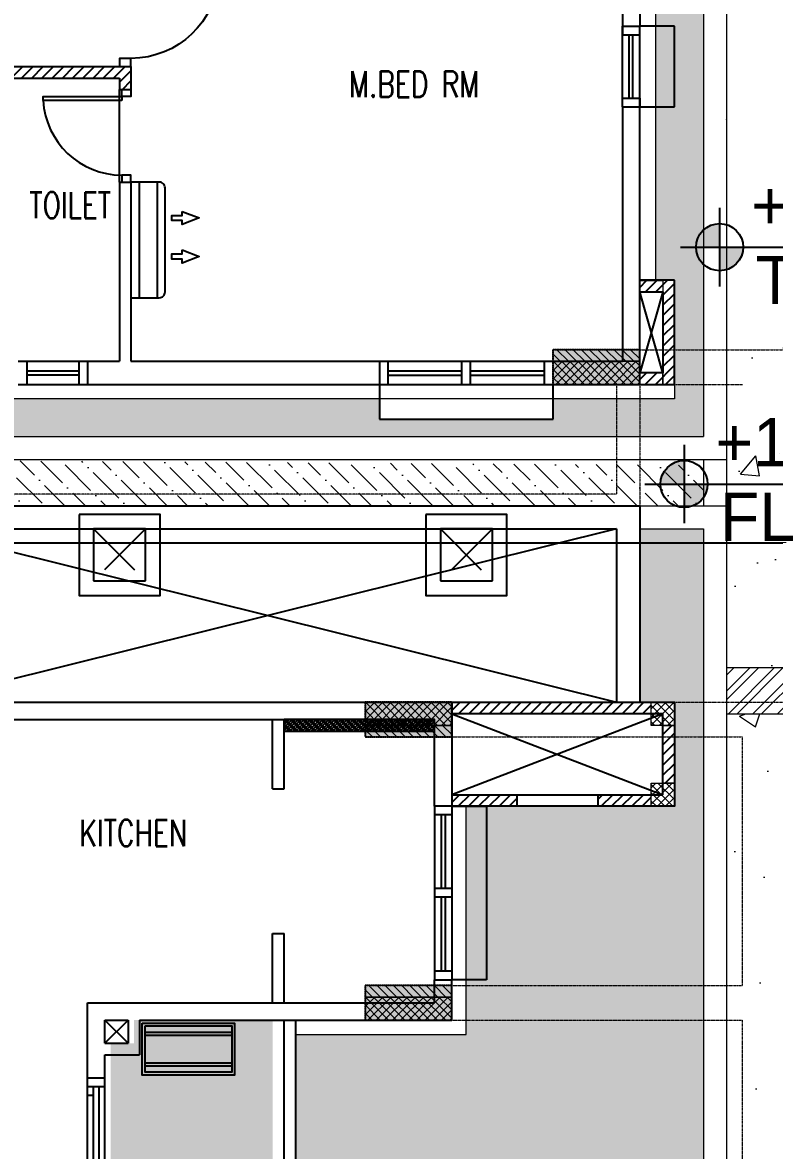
# Model space of a CAD drawing. Header units: millimetres. Extents: x 7964926 to 16080295, y -6277184 to -2986664.
# Drawn here: x 8155999 to 8162501, y -3119387 to -3109630 of the extents above; entities that cross this region are included whole.
import ezdxf

# ---------------------------------------------------------------- set-up
doc = ezdxf.new("R2010")
doc.units = ezdxf.units.MM
doc.header["$LTSCALE"] = 2000
doc.header["$MEASUREMENT"] = 0
for name, pattern in [('( Hidden )', [0.375, 0.25, -0.125]), ('CENTER2', [1.125, 0.75, -0.125, 0.125, -0.125]), ('CONTINU', [0, 0, 0]), ('DASHED2', [0.375, 0.25, -0.125]), ('HIDDEN', [0.375, 0.25, -0.125])]:
    doc.linetypes.add(name, pattern=pattern)
for name, color, linetype in [('a-AC units', 7, 'Continuous'), ('a-chajja', 2, 'HIDDEN'), ('a-col', 8, 'DASHED2'), ('a-cutout', 8, 'Continuous'), ('a-door', 8, 'Continuous'), ('a-ele 1', 8, 'Continuous'), ('a-hat col', 252, 'Continuous'), ('a-hatch wall', 8, 'Continuous'), ('a-railing', 2, 'Continuous'), ('a-text m', 8, 'Continuous'), ('a-tile drop', 1, 'Continuous'), ('a-wall', 8, 'Continuous'), ('a-wall @100', 252, 'Continuous'), ('a-window', 8, 'Continuous'), ('EARTHPIT', 230, 'Continuous'), ('L-FL', 7, 'Continuous')]:
    doc.layers.add(name, color=color, linetype=linetype)
for name, color, linetype, lineweight in [('L - paving', 9, 'Continuous', 5), ('L-base plan', 250, 'Continuous', 5), ('L-ELE 1', 24, 'Continuous', 20), ('L-ELE 2', 30, 'Continuous', 15), ('L-ELE 4', 27, 'Continuous', 9), ('L-HATCH-1', 9, 'Continuous', 5), ('L-SHRUBS', 96, 'Continuous', 18), ('STR-Balcony', 250, 'Continuous', 15), ('STR-Column', 250, 'Continuous', 15), ('STR-Column Hatch', 250, 'Continuous', 15), ('STR-Podium Beam', 8, 'Continuous', 15), ('STR-RCC Up Stand', 250, 'Continuous', 15)]:
    doc.layers.add(name, color=color, linetype=linetype, lineweight=lineweight)
doc.styles.add('a-100 txt m', font='romans.shx', dxfattribs={"width": 0.75, "height": 300})
doc.styles.add('Century Gothic', font='GOTHIC.TTF')
doc.styles.get("Standard").update_dxf_attribs({"font": 'romans.shx', "width": 0.75})
pattern_1 = [(45, (1424320.437, 166168.526), (-44.1941738, 44.1941738), [])]
pattern_2 = [(0, (5647438.427, -3743671.92), (12.5, 25), [0, -25])]
pattern_3 = [(315, (7663497.237, -601275.35), (35.3553391, 35.3553391), []), (45, (7663497.237, -601275.35), (-35.3553391, 35.3553391), [])]
pattern_4 = [(315, (7661872.237, -604225.35), (35.3553391, 35.3553391), []), (45, (7661872.237, -604225.35), (-35.3553391, 35.3553391), [])]
pattern_5 = [(315, (7661872.237, -606775.35), (35.3553391, 35.3553391), []), (45, (7661872.237, -606775.35), (-35.3553391, 35.3553391), [])]
pattern_6 = [(315, (7771627.187, -615087.335), (35.3553391, 35.3553391), [])]
pattern_7 = [(315, (7770002.187, -618337.335), (35.3553391, 35.3553391), [])]
pattern_8 = [(315, (7770002.187, -620587.335), (35.3553391, 35.3553391), [])]
pattern_9 = [(315, (5647438.427, -3655251.586), (35.3553391, 35.3553391), []), (45, (5647438.427, -3655251.586), (-35.3553391, 35.3553391), [])]
pattern_10 = [(315, (5647437.877, -3656501.586), (35.3553391, 35.3553391), []), (45, (5647437.877, -3656501.586), (-35.3553391, 35.3553391), [])]
pattern_11 = [(50, (0, 0), (1972.4655, -172.56837), [206.25, -2268.75]), (355, (0, 0), (-381.56617, 2068.52837), [165, -1815]), (100.451444, (164.4, -14.4), (1590.89933, 1895.95998), [175.28553, -1928.1408]), (46.1842, (0, 550), (2934.91366, -455.178), [309.375, -3403.125]), (96.635635, (244.6, 512), (2570.32035, 2678.82615), [262.9284, -2892.2128]), (351.184164, (0, 550), (2570.3203, 2678.8262), [247.5, -2722.5]), (21, (275, 412.5), (1641.4944, -1107.20195), [206.25, -2268.75]), (326, (275, 412.5), (669.11716, 1994.16262), [165, -1815]), (71.451445, (411.8, 320.2), (2310.61154, 886.96067), [175.2855, -1928.1408]), (37.5, (0, 0), (33.4396, 915.4581), [0, -1793, 0, -1842.5, 0, -1821.875]), (7.5, (0, 0), (723.44123, 1084.63221), [0, -1050.5, 0, -1751.75, 0, -694.375]), (327.5, (-613.25, 0), (1468.0117, -62.0259), [0, -687.5, 0, -2145, 0, -2846.25]), (317.5, (-888.2, 0), (1603.76197, 275.2887), [0, -893.75, 0, -1424.5, 0, -2021.25])]

# ---------------------------------------------------------------- blocks, each defined once
blk = doc.blocks.new('basement - column')
at = {"layer": 'a-hat col'}
h = blk.add_hatch(color=256, dxfattribs=at)
h.dxf.hatch_style = 1
h.paths.add_polyline_path([(173250, -26399.3), (172500, -26399.3), (172500, -26699.3), (173250, -26699.3)])
h = blk.add_hatch(color=256, dxfattribs=at)
h.dxf.hatch_style = 1
h.paths.add_polyline_path([(171625, -29449.3), (170875, -29449.3), (170875, -29749.3), (171625, -29749.3)])
h = blk.add_hatch(color=256, dxfattribs=at)
h.dxf.hatch_style = 1
h.paths.add_polyline_path([(171625, -31899.3), (170875, -31899.3), (170875, -32199.3), (171625, -32199.3)])
at = {"layer": 'a-col', "linetype": 'DASHED2', "ltscale": 0.001}
for points in [[(172500, -26399.3), (172500, -26699.3), (173250, -26699.3), (173250, -26399.3)], [(170875, -29449.3), (170875, -29749.3), (171625, -29749.3), (171625, -29449.3)], [(170875, -31899.3), (170875, -32199.3), (171625, -32199.3), (171625, -31899.3)]]:
    blk.add_lwpolyline(points, close=True, dxfattribs=at)
blk = doc.blocks.new('finish lvl')
h = blk.add_hatch(color=256)
edge = h.paths.add_edge_path()
edge.add_ellipse((0.0378, 0.003), major_axis=(-0.0305, 0.0305), ratio=1, start_angle=-45, end_angle=45)
edge.add_line((-0.0053, 0.003), (0.0378, 0.003))
edge.add_line((0.0378, 0.003), (0.0378, 0.0461))
edge = h.paths.add_edge_path()
edge.add_ellipse((0.0378, 0.003), major_axis=(-0.0305, 0.0305), ratio=1, start_angle=135, end_angle=225)
edge.add_line((0.0809, 0.003), (0.0378, 0.003))
edge.add_line((0.0378, 0.003), (0.0378, -0.0401))
for p, q in [((0.0378, 0.0748), (0.0378, -0.0688)), ((-0.034, 0.003), (0.4857, 0.003))]:
    blk.add_line(p, q)
blk.add_ellipse((0.0378, 0.003), major_axis=(-0.0305, 0.0305), ratio=1, start_param=1.570796326794534, end_param=7.85398163397412)
at = {"layer": 'L-FL'}
for tag, p in [('%%P0.00', (0.1256, 0.0357)), ('FIN.LVL.', (0.1075, -0.103))]:
    blk.add_attdef(tag, p, '', height=0.08, dxfattribs=at)
blk = doc.blocks.new('sd2400')
for p, q in [((0, 150), (2400, 150)), ((75, 150), (75, 0)), ((75, 100), (2325, 100)), ((150, 100), (150, 0)), ((1200, 150), (1200, 0)), ((1275, 150), (1275, 0)), ((2250, 150), (2250, 100)), ((2325, 150), (2325, 0)), ((0, 0), (2400, 0)), ((75, 50), (2325, 50))]:
    blk.add_line(p, q)
blk = doc.blocks.new('*U167')
for points in [[(0, 80), (60, 80), (60, 0), (0, 0)], [(800, 80), (740, 80), (740, 0), (800, 0)]]:
    blk.add_lwpolyline(points)
blk.add_lwpolyline([(95, 0), (95, -679.1), (60, -679.1), (60, 0)], close=True)
blk.add_arc((57.5, 2.4), 682.5, 273.15305, 359.7973)
blk = doc.blocks.new('*U168')
blk.add_line((70, 0), (70, 0))
blk.add_lwpolyline([(795, 100), (795, 859.2), (830, 859.2), (830, 100)], close=True)
for points in [[(0, 100), (70, 100), (70, 0), (0, 0)], [(900, 0), (830, 0), (830, 100), (900, 100)]]:
    blk.add_lwpolyline(points)
blk.add_arc((830, 100), 760, 92.63956, 180)
blk = doc.blocks.new('AC IDU')
at = {"color": 8}
for p, q in [((419493, 283872.3), (419493, 284872.3)), ((419651, 283872.3), (419651, 284872.3))]:
    blk.add_line(p, q, dxfattribs=at)
blk.add_lwpolyline([(419423, 284872.3), (419668, 284872.3, -0.414214), (419718, 284822.3), (419718, 283922.3, -0.414214), (419668, 283872.3), (419423, 283872.3)], format="xyb", close=True, dxfattribs=at)
at = {"color": 252}
for points in [[(419866.6, 284459.6), (420011.7, 284516.3), (419866.6, 284573.1), (419866.6, 284539), (419775.8, 284539), (419775.8, 284493.6), (419866.6, 284493.6)], [(419866.6, 284126), (420011.7, 284182.7), (419866.6, 284239.5), (419866.6, 284205.4), (419775.8, 284205.4), (419775.8, 284160), (419866.6, 284160)]]:
    blk.add_lwpolyline(points, close=True, dxfattribs=at)
blk = doc.blocks.new('AC ODU')
at = {"color": 8}
for p, q in [((420369.4, 284087.4), (421119.4, 284087.4)), ((420369.4, 284062.4), (421119.4, 284062.4)), ((420369.4, 283822.4), (421119.4, 283822.4)), ((420369.4, 283797.4), (421119.4, 283797.4))]:
    blk.add_line(p, q, dxfattribs=at)
for points in [[(420344.4, 284167.4), (421144.4, 284167.4), (421144.4, 283717.4), (420344.4, 283717.4)], [(420369.4, 284142.4), (421119.4, 284142.4), (421119.4, 283742.4), (420369.4, 283742.4)]]:
    blk.add_lwpolyline(points, close=True, dxfattribs=at)
blk = doc.blocks.new('GROUND FLOOR -CORE')
at = {"layer": 'Defpoints', "color": 5, "linetype": 'CENTER2', "ltscale": 1000}
blk.add_line((13642.2, -4125), (-21542.2, -4125), dxfattribs=at)
blk = doc.blocks.new('block 3')
at = {"layer": 'a-hatch wall'}
h = blk.add_hatch(dxfattribs=at)
h.set_pattern_fill('ANSI31', color=256, scale=500)
h.set_pattern_definition(pattern_1)
h.paths.add_polyline_path([(8234518.7, -2873355.3), (8232743.7, -2873355.3), (8232743.7, -2873455.3), (8234418.7, -2873455.3), (8234418.7, -2873555.3), (8234518.7, -2873555.3)])
h = blk.add_hatch(dxfattribs=at)
h.set_pattern_fill('ANSI31', color=256, scale=500)
h.set_pattern_definition(pattern_1)
h.paths.add_polyline_path([(8239218.7, -2875205.3), (8238918.7, -2875205.3), (8238918.7, -2875305.3), (8239118.7, -2875305.3), (8239118.7, -2876005.3), (8238918.7, -2876005.3), (8238918.7, -2876105.3), (8239218.7, -2876105.3)])
h = blk.add_hatch(dxfattribs=at)
h.set_pattern_fill('ANSI31', color=256, scale=500)
h.set_pattern_definition(pattern_1)
h.paths.add_polyline_path([(8239018.7, -2878855.3), (8237293.7, -2878855.3), (8237293.7, -2878955.3), (8239018.7, -2878955.3)])
h.paths.add_polyline_path([(8237856.2, -2879655.3), (8237293.7, -2879655.3), (8237293.7, -2879755.3), (8237856.2, -2879755.3)])
h.paths.add_polyline_path([(8239018.7, -2879655.3), (8238556.2, -2879655.3), (8238556.2, -2879755.3), (8239018.7, -2879755.3)])
h.paths.add_polyline_path([(8239218.7, -2879055.3), (8239118.7, -2879055.3), (8239118.7, -2879555.3), (8239218.7, -2879555.3)])
h = blk.add_hatch(dxfattribs=at)
h.set_pattern_fill('ANSI37', color=256, scale=300)
h.set_pattern_definition([(45, (1423840.5, 166168.526), (-26.5165043, 26.5165043), []), (135, (1423840.5, 166168.526), (-26.5165043, -26.5165043), [])])
h.paths.add_polyline_path([(8235843.7, -2879005.3), (8235843.7, -2879105.3), (8237143.7, -2879105.3), (8237143.7, -2879005.3)])
at = {"layer": 'a-chajja', "ltscale": 500}
for points in [[(8238918.7, -2873705.3), (8239218.7, -2873705.3), (8239218.7, -2873005.3), (8238918.7, -2873005.3)], [(8236668.7, -2876105.3), (8236668.7, -2876405.3), (8238168.7, -2876405.3), (8238168.7, -2876105.3)], [(8237293.7, -2879755.3), (8237593.7, -2879755.3), (8237593.7, -2881255.3), (8237293.7, -2881255.3)]]:
    blk.add_lwpolyline(points, dxfattribs=at)
at = {"layer": 'a-cutout', "linetype": 'HIDDEN', "ltscale": 1000}
for p, q in [((8239118.7, -2875305.3), (8238918.7, -2876005.3)), ((8239118.7, -2876005.3), (8238918.7, -2875305.3)), ((8232693.3, -2877354.9), (8238719.1, -2878855.3)), ((8238719.1, -2877354.9), (8232693.3, -2878855.3)), ((8239118.7, -2878955.3), (8237293.7, -2879655.3)), ((8237293.7, -2878955.3), (8239118.7, -2879655.3)), ((8234293.7, -2881605.3), (8234493.7, -2881805.3)), ((8234293.7, -2881805.3), (8234493.7, -2881605.3))]:
    blk.add_line(p, q, dxfattribs=at)
at = {"layer": 'a-door'}
blk.add_line((8238206.2, -2879655.3), (8238206.2, -2879655.3), dxfattribs=at)
for points in [[(8237856.2, -2879655.3), (8238556.2, -2879655.3)], [(8238556.2, -2879755.3), (8237856.2, -2879755.3)]]:
    blk.add_lwpolyline(points, dxfattribs=at)
at = {"layer": 'a-ele 1'}
for p, q in [((8232493.7, -2877155.3), (8238918.7, -2877155.3)), ((8238918.7, -2877155.3), (8238918.7, -2878855.3)), ((8232693.7, -2877355.3), (8238719.1, -2877354.9)), ((8238719.1, -2877354.9), (8238719.1, -2878855.3)), ((8235743.7, -2879605.3), (8235743.7, -2879005.3)), ((8235843.7, -2879605.3), (8235843.7, -2879005.3)), ((8235743.7, -2879605.3), (8235843.7, -2879605.3)), ((8235743.7, -2880855.3), (8235843.7, -2880855.3)), ((8235743.7, -2881455.3), (8235743.7, -2880855.3)), ((8235843.7, -2881455.3), (8235843.7, -2880855.3))]:
    blk.add_line(p, q, dxfattribs=at)
at = {"layer": 'a-railing'}
for p, q in [((8235843.7, -2884705.3), (8235843.7, -2881605.3)), ((8235943.7, -2884705.3), (8235943.7, -2881605.3))]:
    blk.add_line(p, q, dxfattribs=at)
at = {"layer": 'a-tile drop', "color": 8}
blk.add_line((8234418.7, -2874355.3), (8234418.7, -2873555.3), dxfattribs=at)
at = {"layer": 'a-wall'}
for p, q in [((8238918.7, -2872255.3), (8238918.7, -2873005.3)), ((8238768.7, -2872405.3), (8238768.7, -2873005.3)), ((8238768.7, -2873005.3), (8238918.7, -2873005.3)), ((8232743.7, -2873355.3), (8234518.7, -2873355.3)), ((8234518.7, -2873355.3), (8234518.7, -2873555.3)), ((8232743.7, -2873455.3), (8234418.7, -2873455.3)), ((8234418.7, -2873455.3), (8234418.7, -2873555.3)), ((8234418.7, -2873555.3), (8234518.7, -2873555.3)), ((8238768.7, -2873705.3), (8238768.7, -2875905.3)), ((8238768.7, -2873705.3), (8238918.7, -2873705.3)), ((8238918.7, -2876005.3), (8238918.7, -2873705.3)), ((8234418.7, -2874355.3), (8234518.7, -2874355.3)), ((8234418.7, -2874355.3), (8234418.7, -2875905.3)), ((8234518.7, -2874355.3), (8234518.7, -2875905.3)), ((8239218.7, -2875205.3), (8238918.7, -2875205.3)), ((8239218.7, -2876105.3), (8239218.7, -2875205.3)), ((8238918.7, -2875305.3), (8239118.7, -2875305.3)), ((8239118.7, -2875305.3), (8239118.7, -2876005.3)), ((8234143.7, -2875905.3), (8234418.7, -2875905.3)), ((8234143.7, -2875905.3), (8234143.7, -2876105.3)), ((8234518.7, -2875905.3), (8238768.7, -2875905.3)), ((8236668.7, -2875905.3), (8236668.7, -2876105.3)), ((8236668.7, -2875905.3), (8236668.7, -2876055.3)), ((8239118.7, -2876005.3), (8238918.7, -2876005.3)), ((8234143.7, -2876105.3), (8238918.7, -2876105.3)), ((8238918.7, -2876105.3), (8239218.7, -2876105.3)), ((8232543.7, -2878855.3), (8237293.7, -2878855.3)), ((8237293.7, -2878855.3), (8237293.7, -2879755.3)), ((8232693.7, -2879005.3), (8237143.7, -2879005.3)), ((8237143.7, -2879755.3), (8237143.7, -2879005.3)), ((8239118.7, -2878955.3), (8237293.7, -2878955.3)), ((8239118.7, -2878955.3), (8237293.7, -2878955.3)), ((8239118.7, -2879655.3), (8239118.7, -2878955.3)), ((8237293.7, -2879655.3), (8237856.2, -2879655.3)), ((8237856.2, -2879655.3), (8237856.2, -2879755.3)), ((8238556.2, -2879655.3), (8239118.7, -2879655.3)), ((8238556.2, -2879655.3), (8238556.2, -2879755.3)), ((8237143.7, -2881255.3), (8237143.7, -2881255.3)), ((8237143.7, -2881255.3), (8237293.7, -2881255.3)), ((8237143.7, -2881455.3), (8237143.7, -2881255.3)), ((8237293.7, -2881605.3), (8237293.7, -2881255.3)), ((8234143.7, -2881455.3), (8237143.7, -2881455.3)), ((8234143.7, -2882105.3), (8234143.7, -2881455.3)), ((8234293.7, -2881605.3), (8234493.7, -2881605.3)), ((8234293.7, -2881805.3), (8234293.7, -2881605.3)), ((8234493.7, -2881605.3), (8234493.7, -2881805.3)), ((8234593.7, -2881605.3), (8237293.7, -2881605.3)), ((8234593.7, -2881605.3), (8234593.7, -2881905.3)), ((8234293.7, -2881805.3), (8234493.7, -2881805.3)), ((8234293.7, -2881905.3), (8234593.7, -2881905.3)), ((8234293.7, -2882105.3), (8234293.7, -2881905.3)), ((8234143.7, -2882105.3), (8234293.7, -2882105.3))]:
    blk.add_line(p, q, dxfattribs=at)
for points in [[(8237293.7, -2878855.3), (8239218.7, -2878855.3), (8239218.7, -2879755.3), (8238556.2, -2879755.3)], [(8237856.2, -2879755.3), (8237143.7, -2879755.3)]]:
    blk.add_lwpolyline(points, dxfattribs=at)
at = {"layer": 'a-wall @100'}
blk.add_lwpolyline([(8235843.7, -2879005.3), (8235843.7, -2879105.3), (8237143.7, -2879105.3), (8237143.7, -2879005.3)], close=True, dxfattribs=at)
at = {"layer": 'a-window'}
for p, q in [((8238768.7, -2873705.3), (8238768.7, -2873005.3)), ((8238918.7, -2873705.3), (8238918.7, -2873005.3)), ((8238828.7, -2873630.3), (8238828.7, -2873080.3)), ((8238858.7, -2873630.3), (8238858.7, -2873080.3)), ((8233543.7, -2875905.3), (8234143.7, -2875905.3)), ((8233618.7, -2875905.3), (8233618.7, -2876105.3)), ((8234068.7, -2875905.3), (8234068.7, -2876105.3)), ((8236668.7, -2875905.3), (8238168.7, -2875905.3)), ((8236743.7, -2876105.3), (8236743.7, -2875905.3)), ((8237381.2, -2876105.3), (8237381.2, -2875905.3)), ((8237456.2, -2876105.3), (8237456.2, -2875905.3)), ((8238093.7, -2876105.3), (8238093.7, -2875905.3)), ((8233618.7, -2875987.8), (8234068.7, -2875987.8)), ((8233618.7, -2876022.8), (8234068.7, -2876022.8)), ((8236743.7, -2875989.6), (8237381.2, -2875989.6)), ((8236743.7, -2876024.6), (8237381.2, -2876024.6)), ((8237456.2, -2875989.6), (8238093.7, -2875989.6)), ((8237456.2, -2876024.6), (8238093.7, -2876024.6)), ((8233543.7, -2876105.3), (8234143.7, -2876105.3)), ((8236668.7, -2876105.3), (8238168.7, -2876105.3)), ((8237143.7, -2879755.3), (8237143.7, -2881255.3)), ((8237293.7, -2879755.3), (8237293.7, -2881255.3)), ((8237293.7, -2879830.3), (8237143.7, -2879830.3)), ((8237201.2, -2879830.3), (8237201.2, -2880467.8)), ((8237236.2, -2879830.3), (8237236.2, -2880467.8)), ((8237293.7, -2880467.8), (8237143.7, -2880467.8)), ((8237293.7, -2880467.8), (8237293.7, -2880542.8)), ((8237293.7, -2880542.8), (8237143.7, -2880542.8)), ((8237201.2, -2880542.8), (8237201.2, -2881180.3)), ((8237236.2, -2880542.8), (8237236.2, -2881180.3)), ((8237293.7, -2881180.3), (8237143.7, -2881180.3))]:
    blk.add_line(p, q, dxfattribs=at)
for points in [[(8238768.7, -2873005.3), (8238768.7, -2873080.3), (8238918.7, -2873080.3), (8238918.7, -2873005.3)], [(8238768.7, -2873705.3), (8238768.7, -2873630.3), (8238918.7, -2873630.3), (8238918.7, -2873705.3)]]:
    blk.add_lwpolyline(points, dxfattribs=at)
at = {"ltscale": 750}
blk.add_blockref('GROUND FLOOR -CORE', (8226543.7, -2873355.3), dxfattribs=at)
at = {"layer": 'a-AC units', "xscale": -1, "rotation": 180.0000000001228}
blk.add_blockref('AC IDU', (7815095.7, -2590483.1), dxfattribs=at)
at = {"layer": 'a-AC units'}
blk.add_blockref('AC ODU', (7814271, -3165797.7), dxfattribs=at)
at = {"layer": 'a-door', "xscale": -1, "rotation": 270}
blk.add_blockref('*U168', (8234418.7, -2873355.3), dxfattribs=at)
at = {"layer": 'a-door'}
for name, p, rotation in [('*U167', (8234438.7, -2873555.3), 270), ('sd2400', (8234293.7, -2884505.3), 90)]:
    blk.add_blockref(name, p, dxfattribs=dict(at, rotation=rotation))
blk = doc.blocks.new('GI-1')
at = {"layer": 'EARTHPIT', "color": 8, "linetype": '( Hidden )'}
for p, q in [((-225, 225), (225, -225)), ((225, 225), (-225, -225))]:
    blk.add_line(p, q, dxfattribs=at)
at = {"layer": 'EARTHPIT', "color": 7}
blk.add_lwpolyline([(-350, 350), (-350, -350), (350, -350), (350, 350)], close=True, dxfattribs=at)
at = {"layer": 'EARTHPIT', "color": 7, "linetype": '( Hidden )'}
blk.add_lwpolyline([(-225, 225), (-225, -225), (225, -225), (225, 225)], close=True, dxfattribs=at)

msp = doc.modelspace()

# ---------------------------------------------------------------- hatches: boundary and pattern name
at = {"layer": 'a-hatch wall'}
h = msp.add_hatch(dxfattribs=at)
h.set_pattern_fill('ANSI37', color=256, scale=300)
h.set_pattern_definition([(45, (1346257.907, -70486.104), (-26.5165043, 26.5165043), []), (135, (1346257.907, -70486.104), (-26.5165043, -26.5165043), [])])
h.paths.add_polyline_path([(8158261.1, -3115660), (8158261.1, -3115760), (8159561.1, -3115760), (8159561.1, -3115660)])
at = {"layer": 'L - paving'}
h = msp.add_hatch(dxfattribs=at)
h.set_pattern_fill('AR-CONC', color=252, scale=275)
h.set_pattern_definition(pattern_11)
h.paths.add_polyline_path([(8169986.3, -3115188), (8169986.3, -3109188), (8162086.3, -3109210), (8162086.3, -3115210)])
h = msp.add_hatch(dxfattribs=at)
h.set_pattern_fill('ANSI36', color=256, scale=1000, angle=90)
h.set_pattern_definition([(135, (0.13, -1e-05), (-243.067956, 66.2912607), [312.5, -62.5, 0, -62.5])])
edge = h.paths.add_edge_path()
edge.add_line((8154101.6, -3113410), (8154101.6, -3115510))
edge.add_line((8154161.2, -3115510), (8154911.2, -3115510))
edge.add_line((8154911.2, -3115510), (8154911.2, -3113810))
edge.add_line((8154911.2, -3113810), (8161336.3, -3113810))
edge.add_line((8161336.3, -3113810), (8161886.3, -3113810))
edge.add_line((8161886.3, -3113810), (8161886.3, -3113460))
edge.add_line((8161886.3, -3113460), (8154161.2, -3113410))
h = msp.add_hatch(dxfattribs=at)
h.set_pattern_fill('AR-CONC', color=252, scale=275)
h.set_pattern_definition(pattern_11)
h.paths.add_polyline_path([(8169986.3, -3121588), (8169986.3, -3115588), (8162086.3, -3115610), (8162086.3, -3121610)])
at = {"layer": 'L-HATCH-1'}
h = msp.add_hatch(dxfattribs=at)
h.set_pattern_fill('STEEL', color=26, scale=1200)
h.set_pattern_definition([(45, (0, 0), (-106.0660172, 106.0660172), []), (45, (0, 75), (-106.0660172, 106.0660172), [])])
h.paths.add_polyline_path([(8162086.4, -3115610), (8169986.3, -3115610), (8169986.3, -3115210), (8162086.4, -3115210)])
at = {"layer": 'L-SHRUBS'}
h = msp.add_hatch(dxfattribs=at)
h.set_pattern_fill('GRASS', color=256, scale=200)
h.paths.add_polyline_path([(8159836.2, -3105460), (8159836.2, -3105810), (8159711.3, -3105810), (8159711.3, -3105810), (8158961.2, -3105810), (8158361.3, -3105810), (8158360.3, -3108107.1), (8159160.3, -3108107.1), (8159160.3, -3108785), (8161336.2, -3108785), (8161336.2, -3108910), (8161476.2, -3108910), (8161476.2, -3109660), (8161476.2, -3109660), (8161476.2, -3110360), (8161476.2, -3111860), (8161636.3, -3111860), (8161636.3, -3112760), (8161636.1, -3112760), (8161636.2, -3112885), (8160586.3, -3112885), (8160586.3, -3113060), (8159086.3, -3113060), (8159086.3, -3112885), (8152586.1, -3112885), (8152586.2, -3115510), (8153901.6, -3115510), (8153901.6, -3113870), (8153241.6, -3113870), (8153241.6, -3113070), (8154095.7, -3113070), (8154095.7, -3113210), (8161886.3, -3113210), (8161886.3, -3103260), (8161636.3, -3103260), (8161636.3, -3103960), (8159836.2, -3103960)])
h = msp.add_hatch(dxfattribs=at)
h.set_pattern_fill('GRASS', color=256, scale=200)
h.paths.add_polyline_path([(8161136.3, -3125910), (8161136.3, -3125335.1), (8160586.3, -3125335.1), (8160586.3, -3125335.1), (8159086.3, -3125335.1), (8159086.3, -3125335), (8156936.3, -3125335), (8156936.3, -3125910)])
h.paths.add_polyline_path([(8161636.3, -3125215.2), (8161886.3, -3125215.2), (8161886.3, -3114010), (8161336.3, -3114010), (8161336.3, -3115510), (8161636.3, -3115510), (8161636.3, -3116410), (8159836.2, -3116410), (8159836.2, -3118385), (8158361.3, -3118385), (8158360.3, -3120557.1), (8159160.3, -3120557.1), (8159160.3, -3121235), (8160586.2, -3121235), (8160586.2, -3121260), (8161336.2, -3121260), (8161336.2, -3121360), (8161461.2, -3121360), (8161461.2, -3121497.1), (8161515.6, -3121497.1), (8161515.6, -3121947.1), (8161461.2, -3121947.1), (8161461.2, -3122110), (8161461.2, -3122810), (8161461.2, -3124310), (8161636.3, -3124310)])
h.paths.add_polyline_path([(8161326.3, -3125405.2), (8161276.3, -3125355.2), (8161276.3, -3125405.2)])
at = {"layer": 'STR-Balcony', "linetype": 'Continuous'}
h = msp.add_hatch(dxfattribs=at)
h.set_pattern_fill('DOTS', color=256, scale=400, style=0)
h.set_pattern_definition(pattern_2)
h.paths.add_polyline_path([(8156961.1, -3118460), (8156761.1, -3118460), (8156761.1, -3121360), (8158161.1, -3121360), (8158161.1, -3118260), (8156961.1, -3118260)])
h = msp.add_hatch(dxfattribs=at)
h.set_pattern_fill('DOTS', color=256, scale=400, style=0)
h.set_pattern_definition(pattern_2)
h.paths.add_polyline_path([(8156961.1, -3118460), (8156761.1, -3118460), (8156761.1, -3121360), (8158161.1, -3121360), (8158161.1, -3118260), (8156961.1, -3118260)])
at = {"layer": 'STR-Column Hatch'}
h = msp.add_hatch(dxfattribs=at)
h.set_pattern_fill('ANSI31', color=250, scale=400, angle=-90)
h.set_pattern_definition(pattern_6)
h.paths.add_polyline_path([(8160586.1, -3112460), (8160586.1, -3112560), (8161336.1, -3112560), (8161336.1, -3112460)])
h = msp.add_hatch(dxfattribs=at)
h.set_pattern_fill('ANSI31', color=250, scale=400, angle=-90)
h.set_pattern_definition(pattern_6)
h.paths.add_polyline_path([(8160586.1, -3112460), (8160586.1, -3112560), (8161336.1, -3112560), (8161336.1, -3112460)])
h = msp.add_hatch(dxfattribs=at)
h.set_pattern_fill('ANSI37', color=250, scale=400, angle=-90)
h.set_pattern_definition(pattern_3)
h.paths.add_polyline_path([(8160586.1, -3112560), (8160586.1, -3112760), (8161336.1, -3112760), (8161336.1, -3112560)])
h = msp.add_hatch(dxfattribs=at)
h.set_pattern_fill('ANSI37', color=250, scale=400, angle=-90)
h.set_pattern_definition(pattern_3)
h.paths.add_polyline_path([(8160586.1, -3112560), (8160586.1, -3112760), (8161336.1, -3112760), (8161336.1, -3112560)])
h = msp.add_hatch(dxfattribs=at)
h.set_pattern_fill('ANSI37', color=250, scale=400, angle=-90)
h.set_pattern_definition(pattern_4)
h.paths.add_polyline_path([(8158961.1, -3115510), (8158961.1, -3115710), (8159711.1, -3115710), (8159711.1, -3115510)])
h = msp.add_hatch(dxfattribs=at)
h.set_pattern_fill('ANSI37', color=250, scale=400, angle=-90)
h.set_pattern_definition(pattern_4)
h.paths.add_polyline_path([(8158961.1, -3115510), (8158961.1, -3115710), (8159711.1, -3115710), (8159711.1, -3115510)])
h = msp.add_hatch(dxfattribs=at)
h.set_pattern_fill('ANSI37', color=250, scale=400, angle=-90)
h.set_pattern_definition(pattern_9)
h.paths.add_polyline_path([(8161436.1, -3115510), (8161636.1, -3115510), (8161636.1, -3115710), (8161436.1, -3115710)])
h = msp.add_hatch(dxfattribs=at)
h.set_pattern_fill('ANSI37', color=250, scale=400, angle=-90)
h.set_pattern_definition(pattern_9)
h.paths.add_polyline_path([(8161436.1, -3115510), (8161636.1, -3115510), (8161636.1, -3115710), (8161436.1, -3115710)])
h = msp.add_hatch(dxfattribs=at)
h.set_pattern_fill('ANSI31', color=250, scale=400, angle=-90)
h.set_pattern_definition(pattern_7)
h.paths.add_polyline_path([(8158961.1, -3115710), (8158961.1, -3115810), (8159711.1, -3115810), (8159711.1, -3115710)])
h = msp.add_hatch(dxfattribs=at)
h.set_pattern_fill('ANSI31', color=250, scale=400, angle=-90)
h.set_pattern_definition(pattern_7)
h.paths.add_polyline_path([(8158961.1, -3115710), (8158961.1, -3115810), (8159711.1, -3115810), (8159711.1, -3115710)])
h = msp.add_hatch(dxfattribs=at)
h.set_pattern_fill('ANSI37', color=250, scale=400, angle=-90)
h.set_pattern_definition(pattern_10)
h.paths.add_polyline_path([(8161436.1, -3116210), (8161636.1, -3116210), (8161636.1, -3116410), (8161436.1, -3116410)])
h = msp.add_hatch(dxfattribs=at)
h.set_pattern_fill('ANSI37', color=250, scale=400, angle=-90)
h.set_pattern_definition(pattern_10)
h.paths.add_polyline_path([(8161436.1, -3116210), (8161636.1, -3116210), (8161636.1, -3116410), (8161436.1, -3116410)])
h = msp.add_hatch(dxfattribs=at)
h.set_pattern_fill('ANSI31', color=250, scale=400, angle=-90)
h.set_pattern_definition(pattern_8)
h.paths.add_polyline_path([(8158961.1, -3117960), (8158961.1, -3118060), (8159711.1, -3118060), (8159711.1, -3117960)])
h = msp.add_hatch(dxfattribs=at)
h.set_pattern_fill('ANSI31', color=250, scale=400, angle=-90)
h.set_pattern_definition(pattern_8)
h.paths.add_polyline_path([(8158961.1, -3117960), (8158961.1, -3118060), (8159711.1, -3118060), (8159711.1, -3117960)])
h = msp.add_hatch(dxfattribs=at)
h.set_pattern_fill('ANSI37', color=250, scale=400, angle=-90)
h.set_pattern_definition(pattern_5)
h.paths.add_polyline_path([(8158961.1, -3118060), (8158961.1, -3118260), (8159711.1, -3118260), (8159711.1, -3118060)])
h = msp.add_hatch(dxfattribs=at)
h.set_pattern_fill('ANSI37', color=250, scale=400, angle=-90)
h.set_pattern_definition(pattern_5)
h.paths.add_polyline_path([(8158961.1, -3118060), (8158961.1, -3118260), (8159711.1, -3118260), (8159711.1, -3118060)])

# ---------------------------------------------------------------- linework, layer by layer
at = {"layer": 'L-ELE 1'}
for p, q in [((8162086.3, -3092460), (8162086.3, -3126110)), ((8154101.6, -3113410), (8162086.3, -3113410)), ((8161336.2, -3113810), (8162086.3, -3113810))]:
    msp.add_line(p, q, dxfattribs=at)
at = {"layer": 'L-ELE 2'}
for p, q in [((8161886.3, -3103260), (8161886.3, -3113210)), ((8153901.6, -3113210), (8161886.3, -3113210)), ((8161886.3, -3113410), (8161886.3, -3113810)), ((8161336.2, -3114010), (8161886.3, -3114010)), ((8161886.3, -3114010), (8161886.3, -3125910))]:
    msp.add_line(p, q, dxfattribs=at)
for points in [[(8161476.2, -3111860), (8161476.2, -3108785), (8159160.3, -3108785)], [(8161636.1, -3112760), (8161636.2, -3112885), (8152586.1, -3112885), (8152586.2, -3115510)], [(8158361.1, -3118385), (8159836.2, -3118385), (8159836.2, -3116410)]]:
    msp.add_lwpolyline(points, dxfattribs=at)
at = {"layer": 'L-ELE 4'}
for points in [[(8162086.3, -3115210), (8169936.3, -3115210)], [(8162086.3, -3115610), (8169936.3, -3115610)]]:
    msp.add_lwpolyline(points, dxfattribs=at)
at = {"layer": 'STR-Column', "color": 8}
for points in [[(8160586.1, -3112460), (8160586.1, -3112560), (8161336.1, -3112560), (8161336.1, -3112460)], [(8160586.1, -3112460), (8160586.1, -3112560), (8161336.1, -3112560), (8161336.1, -3112460)], [(8160586.1, -3112560), (8160586.1, -3112760), (8161336.1, -3112760), (8161336.1, -3112560)], [(8160586.1, -3112560), (8160586.1, -3112760), (8161336.1, -3112760), (8161336.1, -3112560)], [(8158961.1, -3115510), (8158961.1, -3115710), (8159711.1, -3115710), (8159711.1, -3115510)], [(8158961.1, -3115510), (8158961.1, -3115710), (8159711.1, -3115710), (8159711.1, -3115510)], [(8161436.1, -3115510), (8161636.1, -3115510), (8161636.1, -3115710), (8161436.1, -3115710)], [(8161436.1, -3115510), (8161636.1, -3115510), (8161636.1, -3115710), (8161436.1, -3115710)], [(8158961.1, -3115710), (8158961.1, -3115810), (8159711.1, -3115810), (8159711.1, -3115710)], [(8158961.1, -3115710), (8158961.1, -3115810), (8159711.1, -3115810), (8159711.1, -3115710)], [(8161436.1, -3116210), (8161636.1, -3116210), (8161636.1, -3116410), (8161436.1, -3116410)], [(8161436.1, -3116210), (8161636.1, -3116210), (8161636.1, -3116410), (8161436.1, -3116410)], [(8158961.1, -3117960), (8158961.1, -3118060), (8159711.1, -3118060), (8159711.1, -3117960)], [(8158961.1, -3117960), (8158961.1, -3118060), (8159711.1, -3118060), (8159711.1, -3117960)], [(8158961.1, -3118060), (8158961.1, -3118260), (8159711.1, -3118260), (8159711.1, -3118060)], [(8158961.1, -3118060), (8158961.1, -3118260), (8159711.1, -3118260), (8159711.1, -3118060)]]:
    msp.add_lwpolyline(points, close=True, dxfattribs=at)
at = {"layer": 'STR-Podium Beam', "linetype": 'HIDDEN', "lineweight": 5, "ltscale": 0.005}
for p, q in [((8161336.1, -3112460), (8165836.1, -3112460)), ((8161336.1, -3112460), (8165836.1, -3112460)), ((8161136.1, -3112760), (8161136.1, -3113710)), ((8161136.1, -3112760), (8161136.1, -3113710)), ((8161336.1, -3112760), (8162223.6, -3112760)), ((8161336.1, -3112760), (8161336.1, -3115510)), ((8161336.1, -3112760), (8162223.6, -3112760)), ((8161336.1, -3112760), (8161336.1, -3115510)), ((8161136.1, -3113710), (8155110.6, -3113710)), ((8161136.1, -3113710), (8155110.6, -3113710)), ((8161136.1, -3114010), (8155110.6, -3114010)), ((8161136.1, -3114010), (8155110.6, -3114010)), ((8161136.1, -3114010), (8161136.1, -3115510)), ((8161136.1, -3114010), (8161136.1, -3115510)), ((8159711.1, -3115510), (8161136.1, -3115510)), ((8159711.1, -3115510), (8161136.1, -3115510)), ((8161336.1, -3115510), (8165836.1, -3115510)), ((8161336.1, -3115510), (8165836.1, -3115510)), ((8159711.1, -3115810), (8162223.6, -3115810)), ((8159711.1, -3115810), (8162223.6, -3115810)), ((8162223.6, -3117960), (8162223.6, -3115810)), ((8162223.6, -3117960), (8162223.6, -3115810)), ((8159711.1, -3117960), (8162223.6, -3117960)), ((8159711.1, -3117960), (8162223.6, -3117960)), ((8159711.1, -3118260), (8162223.6, -3118260)), ((8159711.1, -3118260), (8162223.6, -3118260)), ((8162223.6, -3121260), (8162223.6, -3118260)), ((8162223.6, -3121260), (8162223.6, -3118260))]:
    msp.add_line(p, q, dxfattribs=at)
at = {"layer": 'STR-RCC Up Stand'}
for points in [[(8161536.1, -3111960), (8161336.1, -3111960), (8161336.1, -3111860), (8161536.1, -3111860)], [(8161536.1, -3111960), (8161336.1, -3111960), (8161336.1, -3111860), (8161536.1, -3111860)], [(8161536.1, -3112760), (8161636.1, -3112760), (8161636.1, -3111860), (8161536.1, -3111860)], [(8161536.1, -3112760), (8161636.1, -3112760), (8161636.1, -3111860), (8161536.1, -3111860)], [(8161536.1, -3112660), (8161336.1, -3112660), (8161336.1, -3112760), (8161536.1, -3112760)], [(8161536.1, -3112660), (8161336.1, -3112660), (8161336.1, -3112760), (8161536.1, -3112760)]]:
    msp.add_lwpolyline(points, close=True, dxfattribs=at)
at = {"layer": 'STR-RCC Up Stand', "linetype": 'CONTINU'}
for points in [[(8161436.1, -3115510), (8159711.1, -3115510), (8159711.1, -3115610), (8161436.1, -3115610)], [(8161436.1, -3115510), (8159711.1, -3115510), (8159711.1, -3115610), (8161436.1, -3115610)], [(8161536.1, -3115710), (8161636.1, -3115710), (8161636.1, -3116210), (8161536.1, -3116210)], [(8161536.1, -3115710), (8161636.1, -3115710), (8161636.1, -3116210), (8161536.1, -3116210)], [(8161436.1, -3116310), (8159711.1, -3116310), (8159711.1, -3116410), (8161436.1, -3116410)], [(8161436.1, -3116310), (8159711.1, -3116310), (8159711.1, -3116410), (8161436.1, -3116410)]]:
    msp.add_lwpolyline(points, close=True, dxfattribs=at)

# ---------------------------------------------------------------- block references
at = {"layer": 'EARTHPIT'}
for p in [(8156837.3, -3114235), (8159837.3, -3114235)]:
    msp.add_blockref('GI-1', p, dxfattribs=at)
at = {"layer": 'L-base plan', "color": 8}
msp.add_blockref('block 3', (-77582.5, -236654.6), dxfattribs=at)
at = {"layer": 'L-FL', "ltscale": 0.5}
ref = msp.add_blockref('finish lvl', (8161848.7, -3111587.2), dxfattribs=dict(at, xscale=4725.606725105103, yscale=4725.606725105103, zscale=4725.606725105103, rotation=0.0002105369682294075))
ref.add_attrib('FIN.LVL.', 'TOC', (8162337.6, -3112065.3, 0), dxfattribs={"ltscale": 0.5, "height": 416.57, "rotation": 0.00021, "style": 'Century Gothic'})
ref.add_attrib('%%P0.00', '+100.275', (8162300.1, -3111419.4), dxfattribs={"ltscale": 0.5, "height": 416.57, "rotation": 0.00021, "style": 'Century Gothic'})
ref = msp.add_blockref('finish lvl', (8161540.9, -3113636.5), dxfattribs=dict(at, xscale=4725.606725105103, yscale=4725.606725105103, zscale=4725.606725105103, rotation=0.0002105369682425805))
ref.add_attrib('FIN.LVL.', 'FL', (8162029.7, -3114114.6, 0), dxfattribs={"ltscale": 0.5, "height": 416.57, "rotation": 0.00021, "style": 'Century Gothic'})
ref.add_attrib('%%P0.00', '+100.15', (8161992.3, -3113468.7), dxfattribs={"ltscale": 0.5, "height": 416.57, "rotation": 0.00021, "style": 'Century Gothic'})
at = {"layer": 'STR-Column', "ltscale": 1000}
msp.add_blockref('basement - column', (7988086.1, -3086060.7), dxfattribs=at)

# ---------------------------------------------------------------- texts
at = {"layer": 'a-text m', "char_height": 225, "attachment_point": 3, "style": 'a-100 txt m'}
for s, width, insert in [('M.BED RM', 4054.256, (8159948.3, -3110049.9)), ('TOILET', 2510.623, (8156764.6, -3111097.3)), ('KITCHEN', 2510.623, (8157422.3, -3116528.4))]:
    msp.add_mtext_dynamic_manual_height_columns(s, width=width, gutter_width=1, heights=[0], dxfattribs=dict(at, insert=insert))

doc.saveas('drawing.dxf')
